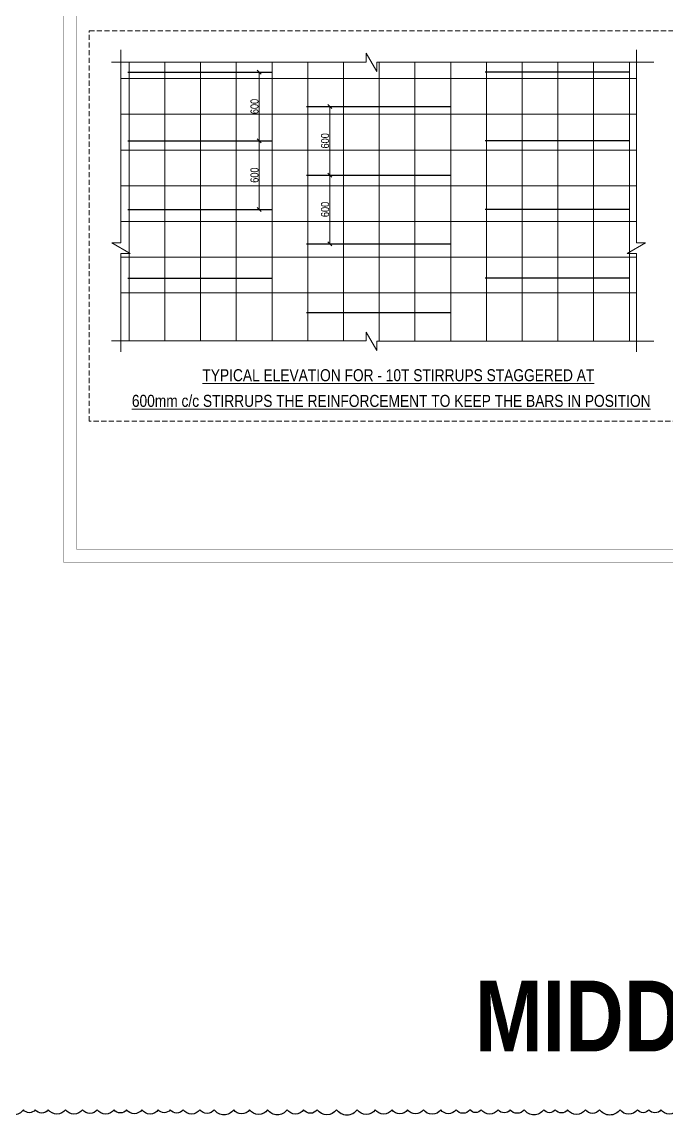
# Model space of a CAD drawing. Header units: millimetres. Extents: x 1112055 to 3390982, y -148532 to 766891.
# Drawn here: x 3083605 to 3107796, y 226298 to 267275 of the extents above; entities that cross this region are included whole.
import ezdxf

# ---------------------------------------------------------------- set-up
doc = ezdxf.new("R2010")
doc.units = ezdxf.units.MM
doc.header["$PDMODE"] = 35
doc.header["$PDSIZE"] = -25
doc.linetypes.add('Hidden', pattern=[9.525, 6.35, -3.175])
for name, color, linetype, lineweight in [('B COL. NO.', 3, 'Continuous', 20), ('B FOOTING', 49, 'Continuous', 20), ('B FOOTING DIM', 234, 'Continuous', 9), ('B P.C.C', 251, 'Continuous', 0), ('B STEEL', 34, 'Continuous', 15), ('B TITLE BLOCK', 250, 'Continuous', 0), ('tb text', 7, 'Continuous', 13)]:
    doc.layers.add(name, color=color, linetype=linetype, lineweight=lineweight)
doc.styles.add('style3', font='swissc.ttf')
doc.styles.add('SWINC', font='swissc.ttf')
doc.dimstyles.new('DIM-50', dxfattribs={"dimtxt": 150, "dimasz": 75, "dimexe": 10, "dimexo": 0, "dimgap": 75, "dimtad": 1, "dimdec": 0, "dimzin": 0, "dimdsep": 46, "dimtxsty": 'style3', "dimblk": 'OBLIQUE', "dimcen": 0.09, "dimclrd": 252, "dimclre": 252, "dimclrt": 21, "dimaunit": 1, "dimadec": 3, "dimazin": 0, "dimtfac": 1, "dimtdec": 0, "dimtofl": 0, "dimtmove": 1, "dimatfit": 3, "dimfxl": 100, "dimtolj": 1, "dimtzin": 0, "dimlwd": 9, "dimlwe": 5, "dimarcsym": 0})

# ---------------------------------------------------------------- blocks, each defined once
blk = doc.blocks.new('_Oblique')
at = {"color": 0, "linetype": 'ByBlock', "lineweight": -2}
blk.add_line((-0.5, -0.5), (0.5, 0.5), dxfattribs=at)
blk = doc.blocks.new('*D5780')
at = {"layer": 'B FOOTING DIM', "color": 250, "lineweight": 5, "ltscale": 0.5, "transparency": 16777216}
for p, q in [((3092982, 265389), (3092493, 265389)), ((3092503, 265389), (3092503, 262817)), ((3092982, 262817), (3092493, 262817))]:
    blk.add_line(p, q, dxfattribs=at)
at = {"layer": 'Defpoints', "color": 0, "lineweight": 40, "transparency": 16777216}
for p in [(3092982, 265389), (3092503, 262817), (3092982, 262817)]:
    blk.add_point(p, dxfattribs=at)
at = {"layer": 'B FOOTING DIM', "color": 250, "lineweight": 5, "transparency": 16777216, "xscale": 150, "yscale": 150, "zscale": 150}
for p, rotation in [((3092503, 265389), 90), ((3092503, 262817), 270)]:
    blk.add_blockref('_Oblique', p, dxfattribs=dict(at, rotation=rotation))
at = {"layer": 'B FOOTING DIM', "transparency": 16777216, "insert": (3092328, 264103), "char_height": 300, "attachment_point": 5, "rotation": 90, "style": 'SWINC'}
blk.add_mtext('\\A1;600', dxfattribs=at)
blk = doc.blocks.new('*D5781')
at = {"layer": 'B FOOTING DIM', "color": 250, "lineweight": 5, "ltscale": 0.5, "transparency": 16777216}
for p, q in [((3092982, 262817), (3092493, 262817)), ((3092503, 262817), (3092503, 260245)), ((3092982, 260245), (3092493, 260245))]:
    blk.add_line(p, q, dxfattribs=at)
at = {"layer": 'Defpoints', "color": 0, "lineweight": 40, "transparency": 16777216}
for p in [(3092982, 262817), (3092503, 260245), (3092982, 260245)]:
    blk.add_point(p, dxfattribs=at)
at = {"layer": 'B FOOTING DIM', "color": 250, "lineweight": 5, "transparency": 16777216, "xscale": 150, "yscale": 150, "zscale": 150}
for p, rotation in [((3092503, 262817), 90), ((3092503, 260245), 270)]:
    blk.add_blockref('_Oblique', p, dxfattribs=dict(at, rotation=rotation))
at = {"layer": 'B FOOTING DIM', "transparency": 16777216, "insert": (3092328, 261531), "char_height": 300, "attachment_point": 5, "rotation": 90, "style": 'SWINC'}
blk.add_mtext('\\A1;600', dxfattribs=at)
blk = doc.blocks.new('*D5782')
at = {"layer": 'B FOOTING DIM', "color": 250, "lineweight": 5, "ltscale": 0.5, "transparency": 16777216}
for p, q in [((3095047, 264102), (3095158, 264102)), ((3095148, 264102), (3095148, 261530)), ((3095047, 261530), (3095158, 261530))]:
    blk.add_line(p, q, dxfattribs=at)
at = {"layer": 'Defpoints', "color": 0, "lineweight": 40, "transparency": 16777216}
for p in [(3095047, 264102), (3095047, 261530), (3095148, 261530)]:
    blk.add_point(p, dxfattribs=at)
at = {"layer": 'B FOOTING DIM', "color": 250, "lineweight": 5, "transparency": 16777216, "xscale": 150, "yscale": 150, "zscale": 150}
for p, rotation in [((3095148, 264102), 90), ((3095148, 261530), 270)]:
    blk.add_blockref('_Oblique', p, dxfattribs=dict(at, rotation=rotation))
at = {"layer": 'B FOOTING DIM', "transparency": 16777216, "insert": (3094973, 262816), "char_height": 300, "attachment_point": 5, "rotation": 90, "style": 'SWINC'}
blk.add_mtext('\\A1;600', dxfattribs=at)
blk = doc.blocks.new('*D5783')
at = {"layer": 'B FOOTING DIM', "color": 250, "lineweight": 5, "ltscale": 0.5, "transparency": 16777216}
for p, q in [((3095047, 261530), (3095158, 261530)), ((3095148, 261530), (3095148, 258958)), ((3095047, 258958), (3095158, 258958))]:
    blk.add_line(p, q, dxfattribs=at)
at = {"layer": 'Defpoints', "color": 0, "lineweight": 40, "transparency": 16777216}
for p in [(3095047, 261530), (3095047, 258958), (3095148, 258958)]:
    blk.add_point(p, dxfattribs=at)
at = {"layer": 'B FOOTING DIM', "color": 250, "lineweight": 5, "transparency": 16777216, "xscale": 150, "yscale": 150, "zscale": 150}
for p, rotation in [((3095148, 261530), 90), ((3095148, 258958), 270)]:
    blk.add_blockref('_Oblique', p, dxfattribs=dict(at, rotation=rotation))
at = {"layer": 'B FOOTING DIM', "transparency": 16777216, "insert": (3094973, 260244), "char_height": 300, "attachment_point": 5, "rotation": 90, "style": 'SWINC'}
blk.add_mtext('\\A1;600', dxfattribs=at)

msp = doc.modelspace()

# ---------------------------------------------------------------- linework, layer by layer
at = {"color": 2, "lineweight": 30}
msp.add_lwpolyline([(3108187, 226500.7, -0.5205671), (3107565.2, 226500.7, -0.5205671), (3107114.5, 226500.7, -0.5205671), (3106679.9, 226500.7, -0.5205671), (3106030.2, 226500.7, -0.5205671), (3105261.9, 226500.7, -0.5205671), (3104732.2, 226500.7, -0.5205671), (3104064, 226500.7, -0.5205671), (3103604, 226500.7, -0.5205671), (3103168.1, 226500.7, -0.5205671), (3102433.3, 226500.7, -0.5205671), (3101915.5, 226500.7, -0.5205671), (3101464.2, 226500.7, -0.5205671), (3100827.5, 226500.7, -0.5205671), (3100402.6, 226500.7, -0.5205671), (3099881.8, 226500.7, -0.5205671), (3099311.3, 226500.7, -0.5205671), (3098660.2, 226500.7, -0.5205671), (3098065.1, 226500.7, -0.5205671), (3097482.2, 226500.7, -0.5205671), (3096855.8, 226500.7, -0.5205671), (3096179.3, 226500.7, -0.5205671), (3095399.3, 226500.7, -0.5205671), (3094678.8, 226500.7, -0.5205671), (3094168.9, 226500.7, -0.5205671), (3093550.4, 226500.7, -0.5205671), (3092819.8, 226500.7, -0.5205671), (3092141.9, 226500.7, -0.5205671), (3091546.6, 226500.7, -0.5205671), (3090811.9, 226500.7, -0.5205671), (3090280.5, 226500.7, -0.5205671), (3089652.9, 226500.7, -0.5205671), (3089166.2, 226500.7, -0.5205671), (3088719.8, 226500.7, -0.5205671), (3088102.5, 226500.7, -0.5205671), (3087532.8, 226500.7, -0.5205671), (3087061.4, 226500.7, -0.5205671), (3086432.9, 226500.7, -0.5205671), (3085879.5, 226500.7, -0.5205671), (3085238.8, 226500.7, -0.5205671), (3084595.5, 226500.7, -0.5205671), (3084105.4, 226500.7, -0.5205671), (3083663.9, 226500.7, -0.5205671), (3082918.3, 226500.7, -0.5205671)], format="xyb", dxfattribs=at)
at = {"layer": 'B FOOTING', "color": 1}
for points in [[(3086960.9, 265764.8), (3096513.6, 265764.8), (3096514.8, 266097.8), (3096909, 265413.3), (3096910.3, 265763.4), (3107295.3, 265761.7)], [(3087315.4, 266221.5), (3087315.4, 258991.7), (3086982.4, 258990.5), (3087666.9, 258596.3), (3087316.8, 258595), (3087318.6, 254902.1)], [(3106646.6, 266221.5), (3106646.6, 258991.7), (3106979.6, 258990.5), (3106295.1, 258596.3), (3106645.2, 258595), (3106643.4, 254902.1)], [(3086960.9, 255313.9), (3096513.6, 255313.9), (3096514.8, 255646.8), (3096909, 254962.3), (3096910.3, 255312.4), (3107295.3, 255310.7)]]:
    msp.add_lwpolyline(points, dxfattribs=at)
at = {"layer": 'B P.C.C', "color": 250, "linetype": 'Hidden', "lineweight": 0, "ltscale": 30}
msp.add_lwpolyline([(3086132, 266942.1), (3133635.6, 266942.1), (3133635.6, 252309), (3086132, 252309)], close=True, dxfattribs=at)
at = {"layer": 'B STEEL', "color": 34, "lineweight": 9, "ltscale": 0.5}
for p, q in [((3087623.9, 255313.9), (3087623.9, 265764.8)), ((3088963.5, 255313.9), (3088963.5, 265764.8)), ((3090303.1, 255313.9), (3090303.1, 265764.8)), ((3091642.8, 255313.9), (3091642.8, 265764.8)), ((3092982.4, 255313.9), (3092982.4, 265764.8)), ((3094322.1, 255313.9), (3094322.1, 265764.8)), ((3095661.7, 255313.9), (3095661.7, 265764.8)), ((3097001.4, 255312.4), (3097001.4, 265763.4)), ((3098341, 255312.2), (3098341, 265763.2)), ((3099680.6, 255312), (3099680.6, 265762.9)), ((3101020.3, 255311.7), (3101020.3, 265762.7)), ((3102359.9, 255311.5), (3102359.9, 265762.5)), ((3103699.6, 255311.3), (3103699.6, 265762.3)), ((3105039.2, 255311.1), (3105039.2, 265762)), ((3106378.8, 255310.8), (3106378.8, 265761.8)), ((3087318.3, 265150.6), (3106643.6, 265150.6)), ((3087318.3, 263811), (3106643.6, 263811)), ((3087318.3, 262471.3), (3106643.6, 262471.3)), ((3087318.3, 261131.7), (3106643.6, 261131.7)), ((3087318.3, 259792), (3106643.6, 259792)), ((3087318.3, 258452.4), (3106643.6, 258452.4)), ((3087318.3, 257112.7), (3106643.6, 257112.7))]:
    msp.add_line(p, q, dxfattribs=at)
at = {"layer": 'B STEEL', "color": 3, "lineweight": 30, "ltscale": 0.5}
for points in [[(3087582.4, 265389.5), (3092982.4, 265389.5)], [(3106378.8, 265389.5), (3100978.8, 265389.5)], [(3094280.6, 264102.1), (3099680.6, 264102.1)], [(3087582.4, 262817.5), (3092982.4, 262817.5)], [(3106378.8, 262817.5), (3100978.8, 262817.5)], [(3094280.6, 261530.1), (3099680.6, 261530.1)], [(3087582.4, 260245.4), (3092982.4, 260245.4)], [(3106378.8, 260245.4), (3100978.8, 260245.4)], [(3094280.6, 258958), (3099680.6, 258958)], [(3087582.4, 257673.4), (3092982.4, 257673.4)], [(3106378.8, 257673.4), (3100978.8, 257673.4)], [(3094280.6, 256386), (3099680.6, 256386)]]:
    msp.add_lwpolyline(points, dxfattribs=at)
at = {"layer": 'B TITLE BLOCK', "color": 1, "const_width": 10.8}
msp.add_lwpolyline([(3141237, 287822.8), (3141237, 247025.1), (3085170.7, 247025.1), (3085170.7, 287822.8)], close=True, dxfattribs=at)
at = {"layer": 'B TITLE BLOCK', "color": 250, "lineweight": 0, "const_width": 10.8}
msp.add_lwpolyline([(3140756.3, 287342.2), (3140756.3, 247505.8), (3085651.3, 247505.8), (3085651.3, 287342.2)], close=True, dxfattribs=at)

# ---------------------------------------------------------------- texts
at = {"layer": 'B COL. NO.', "color": 206, "style": 'SWINC'}
for s, p in [('%%UTYPICAL ELEVATION FOR - 10T STIRRUPS STAGGERED AT', (3090373.2, 253806.3)), ('%%U600mm c/c STIRRUPS THE REINFORCEMENT TO KEEP THE BARS IN POSITION', (3087728.7, 252844))]:
    msp.add_text(s, height=450, dxfattribs=at).set_placement(p)
at = {"layer": 'B TITLE BLOCK', "color": 251, "insert": (3136089.8, 254708.2), "char_height": 142.039, "attachment_point": 2, "style": 'SWINC'}
msp.add_mtext_dynamic_manual_height_columns('\\pxsm1,qj;{\\fBankGothic Lt BT|b0|i0|c0|p34;BHOOMI\\P\\ps*,q*;\\fGost|b0|i0|c0|p2;\\H0.8x;- CONSULTANTS -\\C1; }', width=371401.818, gutter_width=0, heights=[52241.9], dxfattribs=at)
at = {"layer": 'tb text', "insert": (3100594.7, 231339.6), "char_height": 2656.103, "width": 171082.793, "attachment_point": 1, "style": 'SWINC'}
msp.add_mtext('{\\fSwis721 Cn BT|b1|i0|c0|p34;MIDDLE  SCHOOL}', dxfattribs=at)

# ---------------------------------------------------------------- dimensions: what is measured, and where the dimension line sits
at = {"layer": 'B FOOTING DIM', "color": 250, "ltscale": 0.5}
for base, p1, p2, picture, middle in [((3092503.1, 262817.5), (3092982.4, 265389.5), (3092982.4, 262817.5), '*D5780', (3092328.1, 264103.5)), ((3095147.8, 261530.1), (3095046.8, 264102.1), (3095046.8, 261530.1), '*D5782', (3094972.8, 262816.1)), ((3092503.1, 260245.4), (3092982.4, 262817.5), (3092982.4, 260245.4), '*D5781', (3092328.1, 261531.4)), ((3095147.8, 258958), (3095046.8, 261530.1), (3095046.8, 258958), '*D5783', (3094972.8, 260244))]:
    dim = msp.add_linear_dim(base=base, p1=p1, p2=p2, angle=90, text='600', dimstyle='DIM-50', override={"dimtxt": 300, "dimasz": 150, "dimgap": 25, "dimlfac": 0.25, "dimtxsty": 'SWINC', "dimclrd": 250, "dimclre": 250, "dimclrt": 256, "dimlwd": 5}, dxfattribs=at)
    dim.commit()
    dim.dimension.update_dxf_attribs({"geometry": picture, "text_midpoint": middle})

doc.saveas('drawing.dxf')
